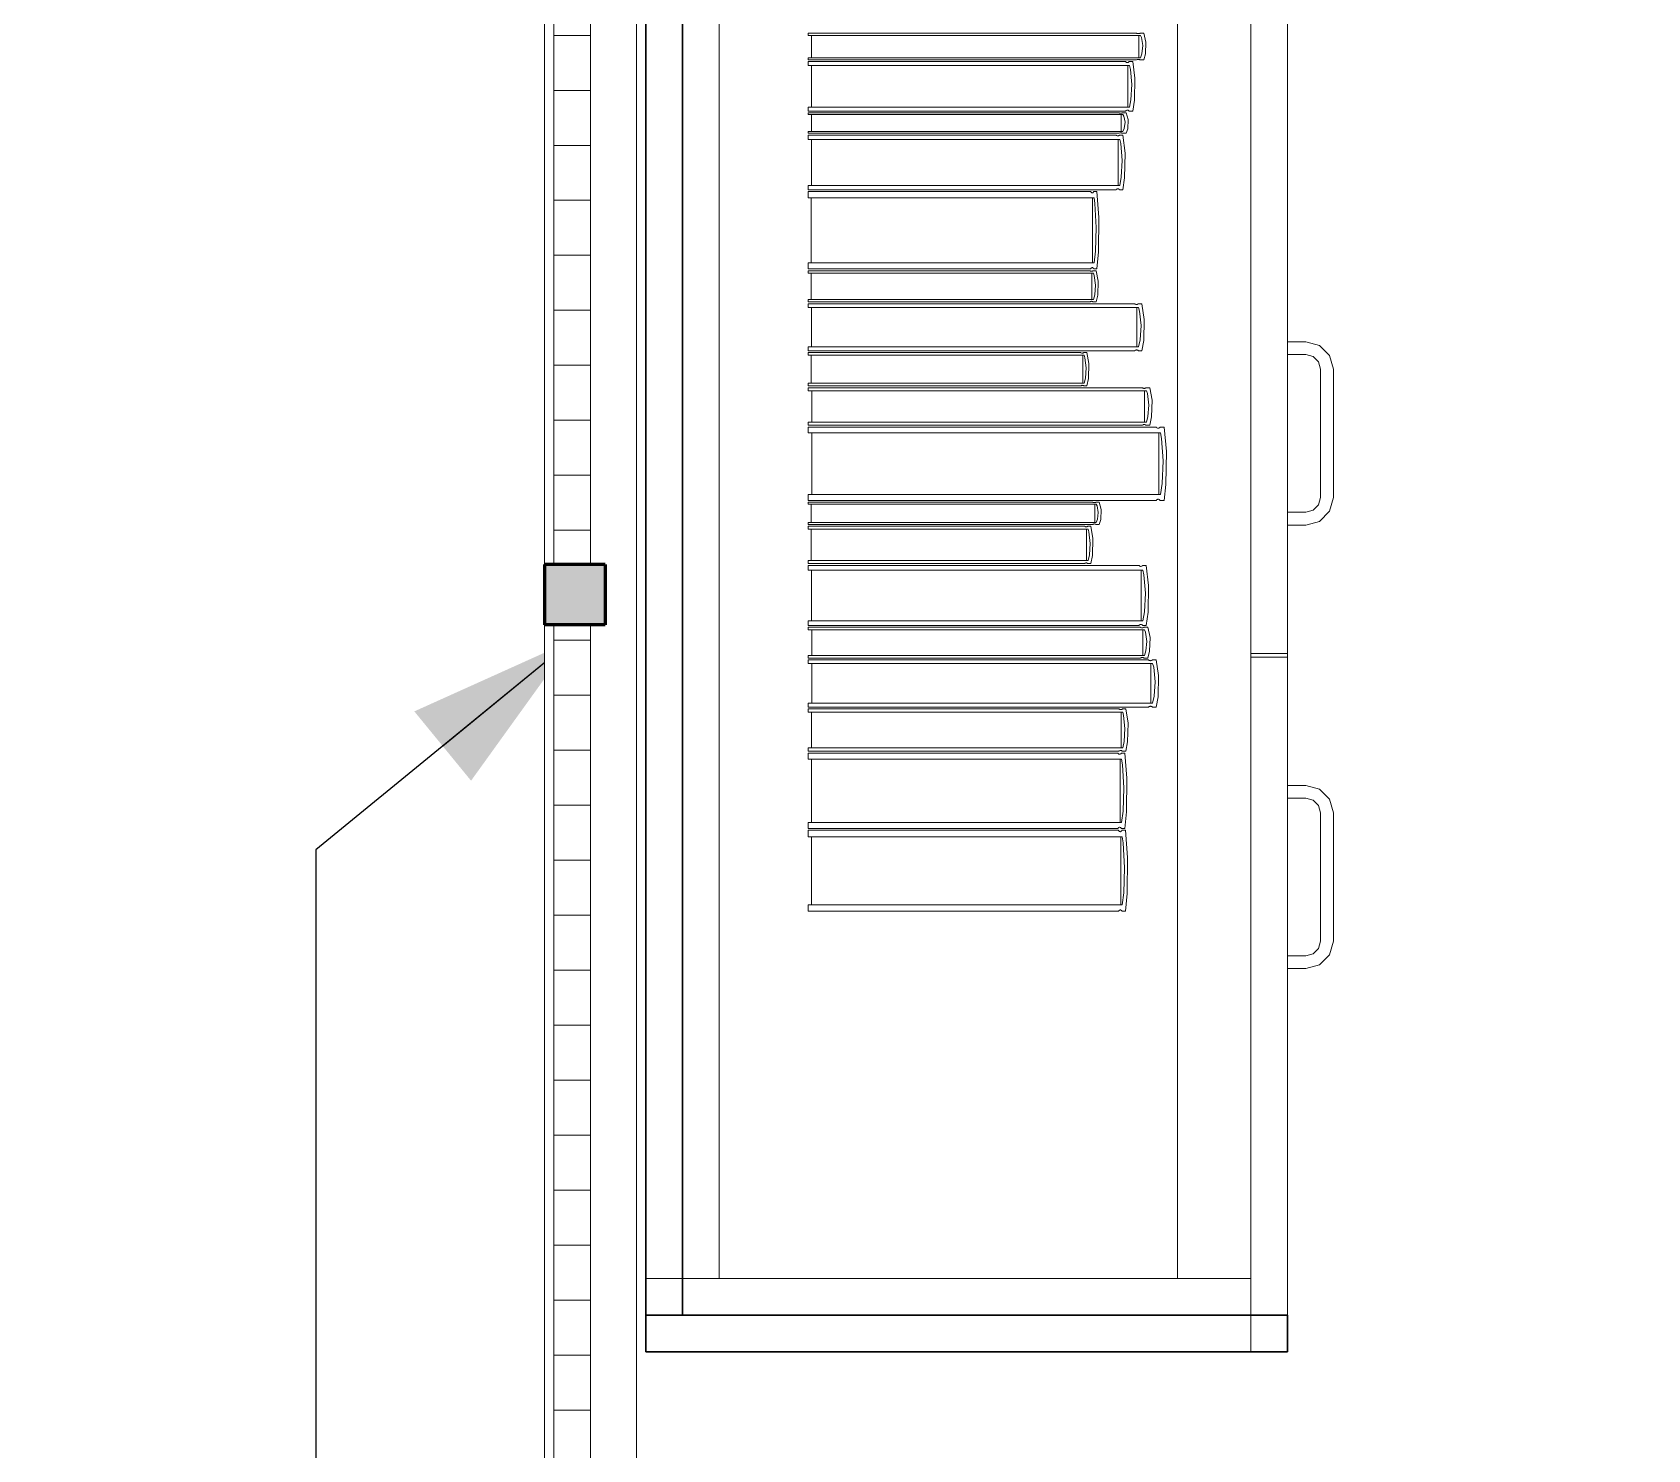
# Model space of a CAD drawing. Header units: inches. Extents: x -19 to 5698, y -728 to 92.
# Drawn here: x 204.741 to 205.622, y 11.408 to 12.182 of the extents above; entities that cross this region are included whole.
import ezdxf

# ---------------------------------------------------------------- set-up
doc = ezdxf.new("R2010")
doc.units = ezdxf.units.IN
doc.header["$MEASUREMENT"] = 0
doc.set_wipeout_variables(frame=1)
doc.linetypes.add('Wipeout_Contour', pattern=[1, 0, -1])
doc.layers.get('0').update_dxf_attribs({"color": 61})
for name, color, linetype in [('02 _ ARQ _ ZON _ Espacio.3D', 7, 'Continuous'), ('Acabado - Muros', 7, 'Continuous'), ('Interior - Mobiliario', 7, 'Continuous'), ('Notas - Etiquetas', 7, 'Continuous')]:
    doc.layers.add(name, color=color, linetype=linetype)
doc.dimstyles.new('Estilo_Generado__8', dxfattribs={"dimtxt": 0.18, "dimasz": 0.0912, "dimexe": 0.18, "dimexo": 0.0625, "dimgap": 0, "dimtad": 0, "dimtih": 1, "dimtoh": 1, "dimdec": 4, "dimzin": 0, "dimdsep": 46, "dimcen": 0.09, "dimadec": 0, "dimazin": 0, "dimtfac": 1, "dimtdec": 4, "dimtmove": 0, "dimatfit": 3, "dimldrblk": 'ARROWHEAD_5', "dimfxl": 1, "dimtolj": 1, "dimtzin": 0, "dimarcsym": 0})
pattern_1 = [(0, (185.000038, 1e-08), (0, 0.03), [])]

# ---------------------------------------------------------------- blocks, each defined once
blk = doc.blocks.new('ARROWHEAD_5')
at = {"linetype": 'Continuous', "lineweight": 0}
blk.add_hatch(color=0, dxfattribs=at).paths.add_polyline_path([(-1, 0.2679), (0, 0), (-1, -0.2679)])
at = {"color": 0, "linetype": 'Continuous', "lineweight": 0}
blk.add_line((0, 0), (-1, 0), dxfattribs=at)

msp = doc.modelspace()

# ---------------------------------------------------------------- linework, layer by layer
at = {"layer": '02 _ ARQ _ ZON _ Espacio.3D', "color": 254, "linetype": 'Continuous', "lineweight": 0, "flags": 128}
for points in [[(205.01995, 6.50001), (205.01998, 18.60008), (193.32, 18.60011), (193.32, 6.50001)], [(208.57002, 16.1), (208.07002, 16.1), (208.07005, 17.35), (205.07003, 17.35), (205.07003, 6.44999), (207.52276, 6.45028), (207.52276, 7.7), (207.75276, 7.7), (208.07002, 7.7), (208.07002, 8.1), (208.57002, 8.1), (208.57002, 7.2), (207.66614, 7.2), (207.66614, 6.45), (212.11981, 6.45001), (212.11981, 7.7005), (212.11981, 17.34979), (208.97001, 17.34979), (208.97001, 16.90009), (208.57002, 16.9)]]:
    msp.add_lwpolyline(points, close=True, dxfattribs=at)
at = {"layer": 'Interior - Mobiliario', "color": 175, "linetype": 'Continuous', "lineweight": 13}
for p, q in [((205.09514, 12.94184), (205.09514, 11.48184)), ((205.40514, 11.48184), (205.40514, 12.94184)), ((205.11514, 11.50184), (205.11514, 12.92184)), ((205.36514, 12.92184), (205.36514, 11.50184)), ((205.40514, 11.50184), (205.40514, 12.92184)), ((205.40514, 12.20184), (205.40514, 11.84284)), ((205.42514, 12.20184), (205.42514, 11.84284)), ((205.34271, 12.18119), (205.16379, 12.18119)), ((205.16379, 12.18119), (205.16379, 12.18003)), ((205.16379, 12.18003), (205.34489, 12.18003)), ((205.16562, 12.18003), (205.16562, 12.16784)), ((205.34281, 12.18114), (205.34271, 12.18119)), ((205.34304, 12.18105), (205.34281, 12.18114)), ((205.34329, 12.18099), (205.34304, 12.18105)), ((205.34356, 12.18095), (205.34329, 12.18099)), ((205.34383, 12.18095), (205.34356, 12.18095)), ((205.34409, 12.18098), (205.34383, 12.18095)), ((205.34398, 12.16784), (205.34398, 12.18003)), ((205.34435, 12.18103), (205.34409, 12.18098)), ((205.34458, 12.18112), (205.34435, 12.18103)), ((205.34474, 12.18119), (205.34458, 12.18112)), ((205.34672, 12.18119), (205.34474, 12.18119)), ((205.34489, 12.18003), (205.34544, 12.17893)), ((205.34544, 12.17893), (205.3462, 12.17448)), ((205.34795, 12.17635), (205.34672, 12.18119)), ((205.34772, 12.16986), (205.34795, 12.17635)), ((205.34489, 12.16784), (205.16379, 12.16784)), ((205.16379, 12.16784), (205.16379, 12.16667)), ((205.16379, 12.16667), (205.34271, 12.16667)), ((205.34271, 12.16667), (205.34286, 12.16675)), ((205.34286, 12.16675), (205.3431, 12.16683)), ((205.3431, 12.16683), (205.34335, 12.16689)), ((205.34335, 12.16689), (205.34362, 12.16692)), ((205.34362, 12.16692), (205.34389, 12.16691)), ((205.34389, 12.16691), (205.34415, 12.16688)), ((205.34415, 12.16688), (205.3444, 12.16682)), ((205.3444, 12.16682), (205.34463, 12.16673)), ((205.34463, 12.16673), (205.34474, 12.16667)), ((205.34474, 12.16667), (205.34672, 12.16667)), ((205.34574, 12.17001), (205.34489, 12.16784)), ((205.3462, 12.17448), (205.34574, 12.17001)), ((205.34672, 12.16667), (205.34772, 12.16986)), ((205.33683, 12.16567), (205.16379, 12.16567)), ((205.16379, 12.16567), (205.16379, 12.16352)), ((205.16379, 12.16352), (205.33895, 12.16352)), ((205.33806, 12.16352), (205.16556, 12.16352)), ((205.16556, 12.16352), (205.16556, 12.1409)), ((205.33693, 12.16557), (205.33683, 12.16567)), ((205.33715, 12.16541), (205.33693, 12.16557)), ((205.3374, 12.16529), (205.33715, 12.16541)), ((205.33765, 12.16523), (205.3374, 12.16529)), ((205.33791, 12.16522), (205.33765, 12.16523)), ((205.33817, 12.16527), (205.33791, 12.16522)), ((205.33806, 12.1409), (205.33806, 12.16352)), ((205.33842, 12.16538), (205.33817, 12.16527)), ((205.33865, 12.16553), (205.33842, 12.16538)), ((205.33879, 12.16567), (205.33865, 12.16553)), ((205.34071, 12.16567), (205.33879, 12.16567)), ((205.33895, 12.16352), (205.33947, 12.16148)), ((205.33947, 12.16148), (205.34021, 12.15322)), ((205.3419, 12.15669), (205.34071, 12.16567)), ((205.34021, 12.15322), (205.33976, 12.14493)), ((205.34168, 12.14465), (205.3419, 12.15669)), ((205.33895, 12.1409), (205.16379, 12.1409)), ((205.16379, 12.1409), (205.16379, 12.13875)), ((205.16556, 12.1409), (205.33806, 12.1409)), ((205.33976, 12.14493), (205.33895, 12.1409)), ((205.34071, 12.13875), (205.34168, 12.14465)), ((205.16379, 12.13875), (205.33683, 12.13875)), ((205.33326, 12.13775), (205.16379, 12.13775)), ((205.16379, 12.13775), (205.16379, 12.13686)), ((205.16379, 12.13686), (205.33533, 12.13686)), ((205.16553, 12.13686), (205.16553, 12.12752)), ((205.33336, 12.1377), (205.33326, 12.13775)), ((205.33358, 12.13764), (205.33336, 12.1377)), ((205.33382, 12.13759), (205.33358, 12.13764)), ((205.33407, 12.13756), (205.33382, 12.13759)), ((205.33432, 12.13756), (205.33407, 12.13756)), ((205.33457, 12.13758), (205.33432, 12.13756)), ((205.33447, 12.12752), (205.33447, 12.13686)), ((205.33482, 12.13762), (205.33457, 12.13758)), ((205.33504, 12.13769), (205.33482, 12.13762)), ((205.33518, 12.13775), (205.33504, 12.13769)), ((205.33707, 12.13775), (205.33518, 12.13775)), ((205.33533, 12.13686), (205.33585, 12.13601)), ((205.33585, 12.13601), (205.33657, 12.13261)), ((205.33657, 12.13261), (205.33613, 12.12919)), ((205.33683, 12.13875), (205.33698, 12.13889)), ((205.33698, 12.13889), (205.33721, 12.13904)), ((205.33823, 12.13404), (205.33707, 12.13775)), ((205.33721, 12.13904), (205.33745, 12.13915)), ((205.33745, 12.13915), (205.33771, 12.1392)), ((205.33771, 12.1392), (205.33797, 12.13919)), ((205.33797, 12.13919), (205.33823, 12.13913)), ((205.33801, 12.12907), (205.33823, 12.13404)), ((205.33823, 12.13913), (205.33847, 12.13901)), ((205.33847, 12.13901), (205.33869, 12.13885)), ((205.33869, 12.13885), (205.33879, 12.13875)), ((205.33879, 12.13875), (205.34071, 12.13875)), ((205.33533, 12.12752), (205.16379, 12.12752)), ((205.16379, 12.12752), (205.16379, 12.12663)), ((205.16379, 12.12663), (205.33326, 12.12663)), ((205.33163, 12.12563), (205.16379, 12.12563)), ((205.16379, 12.12563), (205.16379, 12.12324)), ((205.16379, 12.12324), (205.33368, 12.12324)), ((205.16551, 12.12324), (205.16551, 12.09818)), ((205.33172, 12.12552), (205.33163, 12.12563)), ((205.33194, 12.12533), (205.33172, 12.12552)), ((205.33217, 12.12521), (205.33194, 12.12533)), ((205.33242, 12.12514), (205.33217, 12.12521)), ((205.33268, 12.12513), (205.33242, 12.12514)), ((205.33292, 12.12519), (205.33268, 12.12513)), ((205.33282, 12.09818), (205.33282, 12.12324)), ((205.33316, 12.1253), (205.33292, 12.12519)), ((205.33339, 12.12547), (205.33316, 12.1253)), ((205.33326, 12.12663), (205.33341, 12.12669)), ((205.33353, 12.12563), (205.33339, 12.12547)), ((205.33341, 12.12669), (205.33363, 12.12675)), ((205.33539, 12.12563), (205.33353, 12.12563)), ((205.33363, 12.12675), (205.33387, 12.1268)), ((205.33368, 12.12324), (205.33419, 12.12098)), ((205.33387, 12.1268), (205.33412, 12.12682)), ((205.33412, 12.12682), (205.33438, 12.12681)), ((205.33438, 12.12681), (205.33463, 12.12679)), ((205.33463, 12.12679), (205.33487, 12.12674)), ((205.33487, 12.12674), (205.33509, 12.12667)), ((205.33509, 12.12667), (205.33518, 12.12663)), ((205.33518, 12.12663), (205.33707, 12.12663)), ((205.33613, 12.12919), (205.33533, 12.12752)), ((205.33654, 12.11568), (205.33539, 12.12563)), ((205.33707, 12.12663), (205.33801, 12.12907)), ((205.33419, 12.12098), (205.3349, 12.11183)), ((205.33633, 12.10234), (205.33654, 12.11568)), ((205.3349, 12.11183), (205.33446, 12.10265)), ((205.33368, 12.09818), (205.16379, 12.09818)), ((205.16379, 12.09818), (205.16379, 12.0958)), ((205.16379, 12.0958), (205.33163, 12.0958)), ((205.33163, 12.0958), (205.33177, 12.09596)), ((205.33177, 12.09596), (205.33199, 12.09613)), ((205.33199, 12.09613), (205.33223, 12.09624)), ((205.33223, 12.09624), (205.33248, 12.0963)), ((205.33248, 12.0963), (205.33273, 12.09629)), ((205.33273, 12.09629), (205.33298, 12.09622)), ((205.33298, 12.09622), (205.33321, 12.09609)), ((205.33321, 12.09609), (205.33343, 12.09591)), ((205.33343, 12.09591), (205.33353, 12.0958)), ((205.33353, 12.0958), (205.33539, 12.0958)), ((205.33446, 12.10265), (205.33368, 12.09818)), ((205.33539, 12.0958), (205.33633, 12.10234)), ((205.31778, 12.0948), (205.16379, 12.0948)), ((205.16379, 12.0948), (205.16379, 12.09142)), ((205.16379, 12.09142), (205.31966, 12.09142)), ((205.16537, 12.09142), (205.16537, 12.05598)), ((205.31787, 12.09463), (205.31778, 12.0948)), ((205.31806, 12.09438), (205.31787, 12.09463)), ((205.31828, 12.0942), (205.31806, 12.09438)), ((205.31851, 12.0941), (205.31828, 12.0942)), ((205.31874, 12.09409), (205.31851, 12.0941)), ((205.31897, 12.09417), (205.31874, 12.09409)), ((205.31887, 12.05598), (205.31887, 12.09142)), ((205.31919, 12.09433), (205.31897, 12.09417)), ((205.31939, 12.09457), (205.31919, 12.09433)), ((205.31952, 12.0948), (205.31939, 12.09457)), ((205.32123, 12.0948), (205.31952, 12.0948)), ((205.31966, 12.09142), (205.32013, 12.08822)), ((205.32013, 12.08822), (205.32078, 12.07528)), ((205.32229, 12.08073), (205.32123, 12.0948)), ((205.3221, 12.06186), (205.32229, 12.08073)), ((205.32078, 12.07528), (205.32038, 12.0623)), ((205.32038, 12.0623), (205.31966, 12.05598)), ((205.32123, 12.0526), (205.3221, 12.06186)), ((205.31966, 12.05598), (205.16379, 12.05598)), ((205.16379, 12.05598), (205.16379, 12.0526)), ((205.16379, 12.0526), (205.31778, 12.0526)), ((205.3174, 12.0516), (205.16379, 12.0516)), ((205.16379, 12.0516), (205.16379, 12.05024)), ((205.31749, 12.05154), (205.3174, 12.0516)), ((205.31769, 12.05143), (205.31749, 12.05154)), ((205.3179, 12.05136), (205.31769, 12.05143)), ((205.31778, 12.0526), (205.31791, 12.05283)), ((205.31791, 12.05283), (205.31811, 12.05307)), ((205.31811, 12.05307), (205.31833, 12.05323)), ((205.31833, 12.05323), (205.31856, 12.05331)), ((205.31856, 12.05331), (205.31879, 12.0533)), ((205.31881, 12.05142), (205.31859, 12.05135)), ((205.31879, 12.0533), (205.31902, 12.0532)), ((205.31901, 12.05151), (205.31881, 12.05142)), ((205.31914, 12.0516), (205.31901, 12.05151)), ((205.31902, 12.0532), (205.31924, 12.05302)), ((205.32085, 12.0516), (205.31914, 12.0516)), ((205.31924, 12.05302), (205.31944, 12.05277)), ((205.31944, 12.05277), (205.31952, 12.0526)), ((205.31952, 12.0526), (205.32123, 12.0526)), ((205.3219, 12.04594), (205.32085, 12.0516)), ((205.16379, 12.05024), (205.31928, 12.05024)), ((205.16537, 12.05024), (205.16537, 12.03598)), ((205.31813, 12.05132), (205.3179, 12.05136)), ((205.31836, 12.05132), (205.31813, 12.05132)), ((205.31859, 12.05135), (205.31836, 12.05132)), ((205.31849, 12.03598), (205.31849, 12.05024)), ((205.31928, 12.05024), (205.31974, 12.04896)), ((205.31974, 12.04896), (205.3204, 12.04375)), ((205.3204, 12.04375), (205.32, 12.03852)), ((205.32171, 12.03835), (205.3219, 12.04594)), ((205.31928, 12.03598), (205.16379, 12.03598)), ((205.16379, 12.03598), (205.16379, 12.03462)), ((205.16379, 12.03462), (205.3174, 12.03462)), ((205.3174, 12.03462), (205.31753, 12.03471)), ((205.31753, 12.03471), (205.31773, 12.03481)), ((205.31773, 12.03481), (205.31795, 12.03487)), ((205.31795, 12.03487), (205.31818, 12.03491)), ((205.31818, 12.03491), (205.31841, 12.0349)), ((205.31841, 12.0349), (205.31864, 12.03486)), ((205.31864, 12.03486), (205.31885, 12.03479)), ((205.31885, 12.03479), (205.31905, 12.03469)), ((205.31905, 12.03469), (205.31914, 12.03462)), ((205.31914, 12.03462), (205.32085, 12.03462)), ((205.32, 12.03852), (205.31928, 12.03598)), ((205.32085, 12.03462), (205.32171, 12.03835)), ((205.34179, 12.03362), (205.16379, 12.03362)), ((205.16379, 12.03362), (205.16379, 12.03157)), ((205.16379, 12.03157), (205.34396, 12.03157)), ((205.16561, 12.03157), (205.16561, 12.01002)), ((205.34189, 12.03352), (205.34179, 12.03362)), ((205.34212, 12.03337), (205.34189, 12.03352)), ((205.34237, 12.03326), (205.34212, 12.03337)), ((205.34263, 12.0332), (205.34237, 12.03326)), ((205.3429, 12.03319), (205.34263, 12.0332)), ((205.34316, 12.03324), (205.3429, 12.03319)), ((205.34305, 12.01002), (205.34305, 12.03157)), ((205.34342, 12.03334), (205.34316, 12.03324)), ((205.34365, 12.03348), (205.34342, 12.03334)), ((205.3438, 12.03362), (205.34365, 12.03348)), ((205.34578, 12.03362), (205.3438, 12.03362)), ((205.34396, 12.03157), (205.3445, 12.02962)), ((205.3445, 12.02962), (205.34526, 12.02176)), ((205.347, 12.02507), (205.34578, 12.03362)), ((205.34678, 12.01359), (205.347, 12.02507)), ((205.34526, 12.02176), (205.3448, 12.01386)), ((205.34396, 12.01002), (205.16379, 12.01002)), ((205.16379, 12.01002), (205.16379, 12.00797)), ((205.16379, 12.00797), (205.34179, 12.00797)), ((205.34179, 12.00797), (205.34194, 12.00811)), ((205.34194, 12.00811), (205.34217, 12.00825)), ((205.34217, 12.00825), (205.34243, 12.00835)), ((205.34243, 12.00835), (205.34269, 12.0084)), ((205.34269, 12.0084), (205.34296, 12.00839)), ((205.34296, 12.00839), (205.34322, 12.00833)), ((205.34322, 12.00833), (205.34347, 12.00822)), ((205.34347, 12.00822), (205.3437, 12.00807)), ((205.3437, 12.00807), (205.3438, 12.00797)), ((205.3438, 12.00797), (205.34578, 12.00797)), ((205.3448, 12.01386), (205.34396, 12.01002)), ((205.34578, 12.00797), (205.34678, 12.01359)), ((205.43514, 12.01284), (205.42514, 12.01284)), ((205.42514, 12.01284), (205.42514, 12.00584)), ((205.44264, 12.01083), (205.43514, 12.01284)), ((205.44813, 12.00534), (205.44264, 12.01083)), ((205.31241, 12.00697), (205.16379, 12.00697)), ((205.16379, 12.00697), (205.16379, 12.00551)), ((205.16379, 12.00551), (205.31423, 12.00551)), ((205.16531, 12.00551), (205.16531, 11.99023)), ((205.3125, 12.0069), (205.31241, 12.00697)), ((205.31269, 12.00679), (205.3125, 12.0069)), ((205.3129, 12.00671), (205.31269, 12.00679)), ((205.31312, 12.00667), (205.3129, 12.00671)), ((205.31334, 12.00666), (205.31312, 12.00667)), ((205.31356, 12.0067), (205.31334, 12.00666)), ((205.31347, 11.99023), (205.31347, 12.00551)), ((205.31377, 12.00677), (205.31356, 12.0067)), ((205.31397, 12.00687), (205.31377, 12.00677)), ((205.3141, 12.00697), (205.31397, 12.00687)), ((205.31575, 12.00697), (205.3141, 12.00697)), ((205.31423, 12.00551), (205.31468, 12.00413)), ((205.31468, 12.00413), (205.31531, 11.99856)), ((205.31531, 11.99856), (205.31493, 11.99296)), ((205.31677, 12.0009), (205.31575, 12.00697)), ((205.31658, 11.99277), (205.31677, 12.0009)), ((205.42514, 12.00584), (205.43514, 12.00584)), ((205.43514, 12.00584), (205.43914, 12.00477)), ((205.43914, 12.00477), (205.44207, 12.00184)), ((205.44207, 12.00184), (205.44314, 11.99784)), ((205.45014, 11.99784), (205.44813, 12.00534)), ((205.31423, 11.99023), (205.16379, 11.99023)), ((205.16379, 11.99023), (205.16379, 11.98877)), ((205.31493, 11.99296), (205.31423, 11.99023)), ((205.31575, 11.98877), (205.31658, 11.99277)), ((205.44314, 11.99784), (205.44314, 11.92784)), ((205.45014, 11.92784), (205.45014, 11.99784)), ((205.16379, 11.98877), (205.31241, 11.98877)), ((205.34595, 11.98777), (205.16379, 11.98777)), ((205.16379, 11.98777), (205.16379, 11.98614)), ((205.16379, 11.98614), (205.34817, 11.98614)), ((205.16566, 11.98614), (205.16566, 11.96896)), ((205.31241, 11.98877), (205.31254, 11.98887)), ((205.31254, 11.98887), (205.31273, 11.98898)), ((205.31273, 11.98898), (205.31294, 11.98905)), ((205.31294, 11.98905), (205.31317, 11.98908)), ((205.31317, 11.98908), (205.31339, 11.98907)), ((205.31339, 11.98907), (205.31361, 11.98903)), ((205.31361, 11.98903), (205.31382, 11.98896)), ((205.31382, 11.98896), (205.31401, 11.98885)), ((205.31401, 11.98885), (205.3141, 11.98877)), ((205.3141, 11.98877), (205.31575, 11.98877)), ((205.34605, 11.9877), (205.34595, 11.98777)), ((205.34629, 11.98757), (205.34605, 11.9877)), ((205.34654, 11.98748), (205.34629, 11.98757)), ((205.34681, 11.98744), (205.34654, 11.98748)), ((205.34709, 11.98743), (205.34681, 11.98744)), ((205.34736, 11.98747), (205.34709, 11.98743)), ((205.34724, 11.96896), (205.34724, 11.98614)), ((205.34762, 11.98755), (205.34736, 11.98747)), ((205.34786, 11.98767), (205.34762, 11.98755)), ((205.34801, 11.98777), (205.34786, 11.98767)), ((205.35003, 11.98777), (205.34801, 11.98777)), ((205.34817, 11.98614), (205.34872, 11.98459)), ((205.34872, 11.98459), (205.3495, 11.97832)), ((205.35129, 11.98096), (205.35003, 11.98777)), ((205.35105, 11.97181), (205.35129, 11.98096)), ((205.3495, 11.97832), (205.34903, 11.97202)), ((205.34817, 11.96896), (205.16379, 11.96896)), ((205.16379, 11.96896), (205.16379, 11.96733)), ((205.16379, 11.96733), (205.34595, 11.96733)), ((205.35355, 11.96633), (205.16379, 11.96633)), ((205.16379, 11.96633), (205.16379, 11.96312)), ((205.34595, 11.96733), (205.3461, 11.96743)), ((205.3461, 11.96743), (205.34634, 11.96755)), ((205.34634, 11.96755), (205.3466, 11.96763)), ((205.3466, 11.96763), (205.34687, 11.96767)), ((205.34687, 11.96767), (205.34715, 11.96766)), ((205.34715, 11.96766), (205.34742, 11.96762)), ((205.34742, 11.96762), (205.34767, 11.96753)), ((205.34767, 11.96753), (205.34791, 11.9674)), ((205.34791, 11.9674), (205.34801, 11.96733)), ((205.34801, 11.96733), (205.35003, 11.96733)), ((205.34903, 11.97202), (205.34817, 11.96896)), ((205.35003, 11.96733), (205.35105, 11.97181)), ((205.35365, 11.96617), (205.35355, 11.96633)), ((205.3539, 11.96593), (205.35365, 11.96617)), ((205.35417, 11.96576), (205.3539, 11.96593)), ((205.35445, 11.96567), (205.35417, 11.96576)), ((205.35473, 11.96566), (205.35445, 11.96567)), ((205.35501, 11.96573), (205.35473, 11.96566)), ((205.35529, 11.96588), (205.35501, 11.96573)), ((205.35554, 11.96611), (205.35529, 11.96588)), ((205.3557, 11.96633), (205.35554, 11.96611)), ((205.3578, 11.96633), (205.3557, 11.96633)), ((205.35911, 11.95297), (205.3578, 11.96633)), ((205.16379, 11.96312), (205.35586, 11.96312)), ((205.16573, 11.96312), (205.16573, 11.92948)), ((205.35489, 11.92948), (205.35489, 11.96312)), ((205.35586, 11.96312), (205.35644, 11.96008)), ((205.35644, 11.96008), (205.35725, 11.9478)), ((205.35725, 11.9478), (205.35676, 11.93547)), ((205.35887, 11.93506), (205.35911, 11.95297)), ((205.35586, 11.92948), (205.16379, 11.92948)), ((205.16379, 11.92948), (205.16379, 11.92627)), ((205.35676, 11.93547), (205.35586, 11.92948)), ((205.3578, 11.92627), (205.35887, 11.93506)), ((205.16379, 11.92627), (205.35355, 11.92627)), ((205.31894, 11.92527), (205.16379, 11.92527)), ((205.16379, 11.92527), (205.16379, 11.92431)), ((205.16379, 11.92431), (205.32083, 11.92431)), ((205.16538, 11.92431), (205.16538, 11.9142)), ((205.31903, 11.92523), (205.31894, 11.92527)), ((205.31923, 11.92515), (205.31903, 11.92523)), ((205.31945, 11.9251), (205.31923, 11.92515)), ((205.31967, 11.92507), (205.31945, 11.9251)), ((205.31991, 11.92507), (205.31967, 11.92507)), ((205.32014, 11.92509), (205.31991, 11.92507)), ((205.32004, 11.9142), (205.32004, 11.92431)), ((205.32036, 11.92514), (205.32014, 11.92509)), ((205.32057, 11.92521), (205.32036, 11.92514)), ((205.3207, 11.92527), (205.32057, 11.92521)), ((205.32242, 11.92527), (205.3207, 11.92527)), ((205.32083, 11.92431), (205.3213, 11.9234)), ((205.3213, 11.9234), (205.32197, 11.9197)), ((205.32197, 11.9197), (205.32156, 11.916)), ((205.32349, 11.92126), (205.32242, 11.92527)), ((205.32329, 11.91587), (205.32349, 11.92126)), ((205.35355, 11.92627), (205.35371, 11.92649)), ((205.35371, 11.92649), (205.35396, 11.92672)), ((205.35396, 11.92672), (205.35423, 11.92687)), ((205.35423, 11.92687), (205.35451, 11.92694)), ((205.35451, 11.92694), (205.3548, 11.92693)), ((205.3548, 11.92693), (205.35508, 11.92684)), ((205.35508, 11.92684), (205.35534, 11.92667)), ((205.35534, 11.92667), (205.35559, 11.92643)), ((205.35559, 11.92643), (205.3557, 11.92627)), ((205.3557, 11.92627), (205.3578, 11.92627)), ((205.42514, 11.91984), (205.42514, 11.91284)), ((205.43514, 11.91984), (205.42514, 11.91984)), ((205.43914, 11.92091), (205.43514, 11.91984)), ((205.44207, 11.92384), (205.43914, 11.92091)), ((205.44314, 11.92784), (205.44207, 11.92384)), ((205.44264, 11.91485), (205.44813, 11.92034)), ((205.44813, 11.92034), (205.45014, 11.92784)), ((205.32083, 11.9142), (205.16379, 11.9142)), ((205.16379, 11.9142), (205.16379, 11.91323)), ((205.16379, 11.91323), (205.31894, 11.91323)), ((205.31453, 11.91223), (205.16379, 11.91223)), ((205.16379, 11.91223), (205.16379, 11.9106)), ((205.16379, 11.9106), (205.31637, 11.9106)), ((205.16534, 11.9106), (205.16534, 11.89348)), ((205.31461, 11.91215), (205.31453, 11.91223)), ((205.31481, 11.91203), (205.31461, 11.91215)), ((205.31502, 11.91194), (205.31481, 11.91203)), ((205.31524, 11.9119), (205.31502, 11.91194)), ((205.31547, 11.91189), (205.31524, 11.9119)), ((205.31569, 11.91193), (205.31547, 11.91189)), ((205.3156, 11.89348), (205.3156, 11.9106)), ((205.31591, 11.91201), (205.31569, 11.91193)), ((205.31611, 11.91212), (205.31591, 11.91201)), ((205.31623, 11.91223), (205.31611, 11.91212)), ((205.31791, 11.91223), (205.31623, 11.91223)), ((205.31637, 11.9106), (205.31682, 11.90906)), ((205.31894, 11.90544), (205.31791, 11.91223)), ((205.31894, 11.91323), (205.31907, 11.9133)), ((205.31907, 11.9133), (205.31927, 11.91337)), ((205.31927, 11.91337), (205.3195, 11.91341)), ((205.3195, 11.91341), (205.31973, 11.91343)), ((205.31973, 11.91343), (205.31996, 11.91343)), ((205.31996, 11.91343), (205.32019, 11.9134)), ((205.32019, 11.9134), (205.32041, 11.91335)), ((205.32041, 11.91335), (205.32061, 11.91328)), ((205.32061, 11.91328), (205.3207, 11.91323)), ((205.3207, 11.91323), (205.32242, 11.91323)), ((205.32156, 11.916), (205.32083, 11.9142)), ((205.32242, 11.91323), (205.32329, 11.91587)), ((205.42514, 11.91284), (205.43514, 11.91284)), ((205.43514, 11.91284), (205.44264, 11.91485)), ((205.31682, 11.90906), (205.31747, 11.90281)), ((205.31747, 11.90281), (205.31708, 11.89654)), ((205.31875, 11.89632), (205.31894, 11.90544)), ((205.31637, 11.89348), (205.16379, 11.89348)), ((205.16379, 11.89348), (205.16379, 11.89185)), ((205.31708, 11.89654), (205.31637, 11.89348)), ((205.31791, 11.89185), (205.31875, 11.89632)), ((205.16379, 11.89185), (205.31453, 11.89185)), ((205.34409, 11.89085), (205.16379, 11.89085)), ((205.16379, 11.89085), (205.16379, 11.88823)), ((205.16379, 11.88823), (205.34629, 11.88823)), ((205.16564, 11.88823), (205.16564, 11.86068)), ((205.31453, 11.89185), (205.31465, 11.89196)), ((205.31465, 11.89196), (205.31485, 11.89208)), ((205.31485, 11.89208), (205.31507, 11.89216)), ((205.31507, 11.89216), (205.31529, 11.8922)), ((205.31529, 11.8922), (205.31552, 11.89219)), ((205.31552, 11.89219), (205.31574, 11.89214)), ((205.31574, 11.89214), (205.31595, 11.89206)), ((205.31595, 11.89206), (205.31615, 11.89193)), ((205.31615, 11.89193), (205.31623, 11.89185)), ((205.31623, 11.89185), (205.31791, 11.89185)), ((205.34419, 11.89073), (205.34409, 11.89085)), ((205.34442, 11.89053), (205.34419, 11.89073)), ((205.34468, 11.89039), (205.34442, 11.89053)), ((205.34494, 11.89031), (205.34468, 11.89039)), ((205.34522, 11.89031), (205.34494, 11.89031)), ((205.34548, 11.89037), (205.34522, 11.89031)), ((205.34537, 11.86068), (205.34537, 11.88823)), ((205.34574, 11.89049), (205.34548, 11.89037)), ((205.34598, 11.89068), (205.34574, 11.89049)), ((205.34613, 11.89085), (205.34598, 11.89068)), ((205.34814, 11.89085), (205.34613, 11.89085)), ((205.34629, 11.88823), (205.34684, 11.88574)), ((205.34684, 11.88574), (205.34761, 11.87569)), ((205.34937, 11.87992), (205.34814, 11.89085)), ((205.34761, 11.87569), (205.34714, 11.86559)), ((205.34914, 11.86525), (205.34937, 11.87992)), ((205.34629, 11.86068), (205.16379, 11.86068)), ((205.16379, 11.86068), (205.16379, 11.85806)), ((205.16379, 11.85806), (205.34409, 11.85806)), ((205.34409, 11.85806), (205.34424, 11.85823)), ((205.34424, 11.85823), (205.34448, 11.85842)), ((205.34448, 11.85842), (205.34474, 11.85854)), ((205.34474, 11.85854), (205.345, 11.8586)), ((205.345, 11.8586), (205.34528, 11.8586)), ((205.34528, 11.8586), (205.34554, 11.85852)), ((205.34554, 11.85852), (205.3458, 11.85838)), ((205.3458, 11.85838), (205.34603, 11.85818)), ((205.34603, 11.85818), (205.34613, 11.85806)), ((205.34613, 11.85806), (205.34814, 11.85806)), ((205.34714, 11.86559), (205.34629, 11.86068)), ((205.34814, 11.85806), (205.34914, 11.86525)), ((205.34489, 11.85706), (205.16379, 11.85706)), ((205.16379, 11.85706), (205.16379, 11.85571)), ((205.16379, 11.85571), (205.3471, 11.85571)), ((205.16565, 11.85571), (205.16565, 11.84163)), ((205.34499, 11.85699), (205.34489, 11.85706)), ((205.34522, 11.85689), (205.34499, 11.85699)), ((205.34548, 11.85682), (205.34522, 11.85689)), ((205.34575, 11.85678), (205.34548, 11.85682)), ((205.34602, 11.85678), (205.34575, 11.85678)), ((205.34629, 11.85681), (205.34602, 11.85678)), ((205.34617, 11.84163), (205.34617, 11.85571)), ((205.34655, 11.85687), (205.34629, 11.85681)), ((205.34679, 11.85697), (205.34655, 11.85687)), ((205.34694, 11.85706), (205.34679, 11.85697)), ((205.34895, 11.85706), (205.34694, 11.85706)), ((205.3471, 11.85571), (205.34765, 11.85444)), ((205.34765, 11.85444), (205.34842, 11.8493)), ((205.34842, 11.8493), (205.34795, 11.84414)), ((205.35019, 11.85147), (205.34895, 11.85706)), ((205.34996, 11.84397), (205.35019, 11.85147)), ((205.3471, 11.84163), (205.16379, 11.84163)), ((205.16379, 11.84163), (205.16379, 11.84029)), ((205.16379, 11.84029), (205.34489, 11.84029)), ((205.34489, 11.84029), (205.34504, 11.84038)), ((205.34504, 11.84038), (205.34528, 11.84048)), ((205.34528, 11.84048), (205.34554, 11.84054)), ((205.34554, 11.84054), (205.34581, 11.84057)), ((205.34581, 11.84057), (205.34608, 11.84057)), ((205.34608, 11.84057), (205.34635, 11.84053)), ((205.34635, 11.84053), (205.3466, 11.84046)), ((205.3466, 11.84046), (205.34684, 11.84036)), ((205.34684, 11.84036), (205.34694, 11.84029)), ((205.34694, 11.84029), (205.34895, 11.84029)), ((205.34795, 11.84414), (205.3471, 11.84163)), ((205.34895, 11.84029), (205.34996, 11.84397)), ((205.42514, 11.84284), (205.40514, 11.84284)), ((205.42514, 11.84084), (205.40514, 11.84084)), ((205.34933, 11.83929), (205.16379, 11.83929)), ((205.16379, 11.83929), (205.16379, 11.83723)), ((205.16379, 11.83723), (205.3516, 11.83723)), ((205.16569, 11.83723), (205.16569, 11.81561)), ((205.34944, 11.83919), (205.34933, 11.83929)), ((205.34967, 11.83903), (205.34944, 11.83919)), ((205.34994, 11.83893), (205.34967, 11.83903)), ((205.35021, 11.83887), (205.34994, 11.83893)), ((205.35049, 11.83886), (205.35021, 11.83887)), ((205.35077, 11.83891), (205.35049, 11.83886)), ((205.35065, 11.81561), (205.35065, 11.83723)), ((205.35103, 11.83901), (205.35077, 11.83891)), ((205.35127, 11.83915), (205.35103, 11.83901)), ((205.35143, 11.83929), (205.35127, 11.83915)), ((205.35349, 11.83929), (205.35143, 11.83929)), ((205.3516, 11.83723), (205.35216, 11.83528)), ((205.35216, 11.83528), (205.35295, 11.82739)), ((205.35477, 11.83071), (205.35349, 11.83929)), ((205.35295, 11.82739), (205.35247, 11.81946)), ((205.35453, 11.81919), (205.35477, 11.83071)), ((205.3516, 11.81561), (205.16379, 11.81561)), ((205.16379, 11.81561), (205.16379, 11.81355)), ((205.34933, 11.81355), (205.34949, 11.81369)), ((205.34949, 11.81369), (205.34973, 11.81383)), ((205.34973, 11.81383), (205.35, 11.81393)), ((205.35, 11.81393), (205.35027, 11.81398)), ((205.35027, 11.81398), (205.35055, 11.81397)), ((205.35055, 11.81397), (205.35083, 11.81391)), ((205.35083, 11.81391), (205.35109, 11.81381)), ((205.35109, 11.81381), (205.35133, 11.81365)), ((205.35133, 11.81365), (205.35143, 11.81355)), ((205.35247, 11.81946), (205.3516, 11.81561)), ((205.35349, 11.81355), (205.35453, 11.81919)), ((205.16379, 11.81355), (205.34933, 11.81355)), ((205.3332, 11.81255), (205.16379, 11.81255)), ((205.16379, 11.81255), (205.16379, 11.8107)), ((205.16379, 11.8107), (205.33527, 11.8107)), ((205.16553, 11.8107), (205.16553, 11.7913)), ((205.3333, 11.81246), (205.3332, 11.81255)), ((205.33351, 11.81232), (205.3333, 11.81246)), ((205.33375, 11.81222), (205.33351, 11.81232)), ((205.334, 11.81217), (205.33375, 11.81222)), ((205.33426, 11.81216), (205.334, 11.81217)), ((205.33451, 11.81221), (205.33426, 11.81216)), ((205.3344, 11.7913), (205.3344, 11.8107)), ((205.33475, 11.81229), (205.33451, 11.81221)), ((205.33498, 11.81243), (205.33475, 11.81229)), ((205.33512, 11.81255), (205.33498, 11.81243)), ((205.337, 11.81255), (205.33512, 11.81255)), ((205.33527, 11.8107), (205.33578, 11.80895)), ((205.33578, 11.80895), (205.33651, 11.80187)), ((205.33816, 11.80485), (205.337, 11.81255)), ((205.33795, 11.79452), (205.33816, 11.80485)), ((205.35143, 11.81355), (205.35349, 11.81355)), ((205.33651, 11.80187), (205.33606, 11.79476)), ((205.33527, 11.7913), (205.16379, 11.7913)), ((205.16379, 11.7913), (205.16379, 11.78946)), ((205.16379, 11.78946), (205.3332, 11.78946)), ((205.33262, 11.78846), (205.16379, 11.78846)), ((205.16379, 11.78846), (205.16379, 11.78516)), ((205.33272, 11.7883), (205.33262, 11.78846)), ((205.33294, 11.78805), (205.33272, 11.7883)), ((205.33318, 11.78787), (205.33294, 11.78805)), ((205.33342, 11.78778), (205.33318, 11.78787)), ((205.3332, 11.78946), (205.33334, 11.78958)), ((205.33334, 11.78958), (205.33357, 11.78971)), ((205.33368, 11.78777), (205.33342, 11.78778)), ((205.33357, 11.78971), (205.33381, 11.7898)), ((205.33393, 11.78784), (205.33368, 11.78777)), ((205.33381, 11.7898), (205.33406, 11.78984)), ((205.33417, 11.788), (205.33393, 11.78784)), ((205.33406, 11.78984), (205.33431, 11.78984)), ((205.33439, 11.78824), (205.33417, 11.788)), ((205.33431, 11.78984), (205.33456, 11.78978)), ((205.33454, 11.78846), (205.33439, 11.78824)), ((205.33641, 11.78846), (205.33454, 11.78846)), ((205.33456, 11.78978), (205.3348, 11.78969)), ((205.3348, 11.78969), (205.33502, 11.78955)), ((205.33502, 11.78955), (205.33512, 11.78946)), ((205.33512, 11.78946), (205.337, 11.78946)), ((205.33606, 11.79476), (205.33527, 11.7913)), ((205.33757, 11.77473), (205.33641, 11.78846)), ((205.337, 11.78946), (205.33795, 11.79452)), ((205.16379, 11.78516), (205.33469, 11.78516)), ((205.16552, 11.78516), (205.16552, 11.75059)), ((205.33382, 11.75059), (205.33382, 11.78516)), ((205.33469, 11.78516), (205.3352, 11.78204)), ((205.3352, 11.78204), (205.33592, 11.76942)), ((205.33736, 11.75633), (205.33757, 11.77473)), ((205.42514, 11.77084), (205.43514, 11.77084)), ((205.42514, 11.76384), (205.42514, 11.77084)), ((205.43514, 11.77084), (205.44264, 11.76883)), ((205.33592, 11.76942), (205.33548, 11.75676)), ((205.43514, 11.76384), (205.42514, 11.76384)), ((205.43914, 11.76277), (205.43514, 11.76384)), ((205.44207, 11.75984), (205.43914, 11.76277)), ((205.44264, 11.76883), (205.44813, 11.76334)), ((205.44813, 11.76334), (205.45014, 11.75584)), ((205.33548, 11.75676), (205.33469, 11.75059)), ((205.33641, 11.7473), (205.33736, 11.75633)), ((205.44314, 11.75584), (205.44207, 11.75984)), ((205.44314, 11.68584), (205.44314, 11.75584)), ((205.45014, 11.75584), (205.45014, 11.68584)), ((205.33469, 11.75059), (205.16379, 11.75059)), ((205.16379, 11.75059), (205.16379, 11.7473)), ((205.16379, 11.7473), (205.33262, 11.7473)), ((205.33296, 11.7463), (205.16379, 11.7463)), ((205.16379, 11.7463), (205.16379, 11.74276)), ((205.33262, 11.7473), (205.33277, 11.74752)), ((205.33277, 11.74752), (205.33299, 11.74775)), ((205.33306, 11.74613), (205.33296, 11.7463)), ((205.33299, 11.74775), (205.33323, 11.74791)), ((205.33328, 11.74586), (205.33306, 11.74613)), ((205.33323, 11.74791), (205.33348, 11.74799)), ((205.33352, 11.74567), (205.33328, 11.74586)), ((205.33348, 11.74799), (205.33374, 11.74798)), ((205.33377, 11.74557), (205.33352, 11.74567)), ((205.33374, 11.74798), (205.33398, 11.74788)), ((205.33402, 11.74556), (205.33377, 11.74557)), ((205.33398, 11.74788), (205.33422, 11.74771)), ((205.33427, 11.74564), (205.33402, 11.74556)), ((205.33422, 11.74771), (205.33444, 11.74746)), ((205.33451, 11.74581), (205.33427, 11.74564)), ((205.33444, 11.74746), (205.33454, 11.7473)), ((205.33474, 11.74606), (205.33451, 11.74581)), ((205.33454, 11.7473), (205.33641, 11.7473)), ((205.33488, 11.7463), (205.33474, 11.74606)), ((205.33676, 11.7463), (205.33488, 11.7463)), ((205.33792, 11.73156), (205.33676, 11.7463)), ((205.16379, 11.74276), (205.33503, 11.74276)), ((205.16552, 11.74276), (205.16552, 11.70565)), ((205.33417, 11.70565), (205.33417, 11.74276)), ((205.33503, 11.74276), (205.33554, 11.73941)), ((205.33554, 11.73941), (205.33626, 11.72587)), ((205.33626, 11.72587), (205.33582, 11.71227)), ((205.33771, 11.7118), (205.33792, 11.73156)), ((205.33582, 11.71227), (205.33503, 11.70565)), ((205.33676, 11.70211), (205.33771, 11.7118)), ((205.33503, 11.70565), (205.16379, 11.70565)), ((205.16379, 11.70565), (205.16379, 11.70211)), ((205.16379, 11.70211), (205.33296, 11.70211)), ((205.33296, 11.70211), (205.33311, 11.70235)), ((205.33311, 11.70235), (205.33333, 11.7026)), ((205.33333, 11.7026), (205.33357, 11.70277)), ((205.33357, 11.70277), (205.33382, 11.70285)), ((205.33382, 11.70285), (205.33408, 11.70284)), ((205.33408, 11.70284), (205.33433, 11.70274)), ((205.33433, 11.70274), (205.33456, 11.70255)), ((205.33456, 11.70255), (205.33478, 11.70229)), ((205.33478, 11.70229), (205.33488, 11.70211)), ((205.33488, 11.70211), (205.33676, 11.70211)), ((205.43914, 11.67891), (205.44207, 11.68184)), ((205.44207, 11.68184), (205.44314, 11.68584)), ((205.45014, 11.68584), (205.44813, 11.67834)), ((205.42514, 11.67784), (205.43514, 11.67784)), ((205.42514, 11.67084), (205.42514, 11.67784)), ((205.43514, 11.67784), (205.43914, 11.67891)), ((205.44264, 11.67285), (205.43514, 11.67084)), ((205.44813, 11.67834), (205.44264, 11.67285)), ((205.43514, 11.67084), (205.42514, 11.67084)), ((205.11514, 11.50184), (205.36514, 11.50184)), ((205.36514, 11.50184), (205.40514, 11.50184)), ((205.09514, 11.48184), (205.40514, 11.48184))]:
    msp.add_line(p, q, dxfattribs=at)

# ---------------------------------------------------------------- leaders
at = {"layer": 'Notas - Etiquetas', "color": 144, "linetype": 'Continuous', "lineweight": 13, "annotation_type": 0, "has_hookline": 1, "hookline_direction": 1, "text_width": 1.94817, "horizontal_direction": (0, 1, 0)}
msp.add_leader([(205.03503, 11.85), (204.89521, 11.73569), (204.89521, 9.58586)], dimstyle='Estilo_Generado__8', dxfattribs=at)

# ---------------------------------------------------------------- next in the draw order: wipeouts: each hides what was drawn before it
at = {"color": 254, "linetype": 'Wipeout_Contour', "lineweight": 0, "ltscale": 9768.961707}
msp.add_wipeout([(205.02003, 14.02487), (205.02003, 11.89136), (205.05303, 11.89136), (205.05303, 11.87487), (205.07003, 11.87487), (205.07003, 14.02487)], dxfattribs=at).dxf.layer = 'Acabado - Muros'
at = {"color": 254, "linetype": 'Wipeout_Contour', "lineweight": 0, "ltscale": 6512.996727}
msp.add_wipeout([(205.09514, 11.48184), (205.09514, 12.94184), (205.07514, 12.94184), (205.07514, 11.48184)], dxfattribs=at).dxf.layer = 'Interior - Mobiliario'

# ---------------------------------------------------------------- next in the draw order: linework, layer by layer
at = {"layer": 'Acabado - Muros', "color": 251, "linetype": 'Continuous', "lineweight": 13, "flags": 128}
msp.add_lwpolyline([(205.02003, 11.89136), (205.02003, 14.02487)], dxfattribs=at)
at = {"layer": 'Interior - Mobiliario', "color": 175, "linetype": 'Continuous', "lineweight": 30}
for p, q in [((205.07514, 12.94184), (205.07514, 11.48184)), ((205.09514, 12.94184), (205.09514, 11.48184)), ((205.09514, 11.48184), (205.07514, 11.48184))]:
    msp.add_line(p, q, dxfattribs=at)
at = {"layer": 'Interior - Mobiliario', "color": 175, "linetype": 'Continuous', "lineweight": 13}
for p, q in [((205.07514, 12.94184), (205.07514, 11.48184)), ((205.09514, 11.48184), (205.09514, 12.94184)), ((205.07514, 12.92184), (205.07514, 11.50184)), ((205.07514, 11.50184), (205.11514, 11.50184)), ((205.07514, 11.48184), (205.09514, 11.48184))]:
    msp.add_line(p, q, dxfattribs=at)

# ---------------------------------------------------------------- next in the draw order: wipeouts: each hides what was drawn before it
at = {"color": 254, "linetype": 'Wipeout_Contour', "lineweight": 0, "ltscale": 6512.820095}
msp.add_wipeout([(205.02503, 14.02487), (205.02503, 11.89136), (205.04503, 11.89136), (205.04503, 14.02487)], dxfattribs=at).dxf.layer = 'Acabado - Muros'
at = {"color": 254, "linetype": 'Wipeout_Contour', "lineweight": 0, "ltscale": 9768.91293}
msp.add_wipeout([(205.02003, 11.85836), (205.02003, 9.72486), (205.07003, 9.72486), (205.07003, 11.87487), (205.05303, 11.87487), (205.05303, 11.85836)], dxfattribs=at).dxf.layer = 'Acabado - Muros'

# ---------------------------------------------------------------- next in the draw order: hatches: boundary and pattern name
at = {"layer": 'Acabado - Muros', "linetype": 'Continuous', "lineweight": 0}
h = msp.add_hatch(dxfattribs=at)
h.set_pattern_fill('CONTRACHAPADO_0002', color=254, style=0, pattern_type=2)
h.set_pattern_definition(pattern_1)
h.paths.add_polyline_path([(205.02503, 14.02487), (205.02503, 11.89136), (205.04503, 11.89136), (205.04503, 14.02487)])

# ---------------------------------------------------------------- next in the draw order: linework, layer by layer
at = {"layer": 'Acabado - Muros', "color": 7, "linetype": 'Continuous', "lineweight": 60}
for p, q in [((205.02003, 11.89136), (205.02003, 11.85836)), ((205.05303, 11.89136), (205.02003, 11.89136)), ((205.05303, 11.89136), (205.05303, 11.85836))]:
    msp.add_line(p, q, dxfattribs=at)
at = {"layer": 'Acabado - Muros', "color": 7, "linetype": 'Continuous', "lineweight": 13, "flags": 128}
msp.add_lwpolyline([(205.02503, 14.02487), (205.04503, 14.02487), (205.04503, 11.89136), (205.02503, 11.89136)], close=True, dxfattribs=at)
at = {"layer": 'Acabado - Muros', "color": 251, "linetype": 'Continuous', "lineweight": 13, "flags": 128}
for points in [[(205.07003, 9.72486), (205.07003, 11.87487), (205.07003, 14.02487)], [(205.02003, 9.72486), (205.02003, 11.85836)]]:
    msp.add_lwpolyline(points, dxfattribs=at)

# ---------------------------------------------------------------- next in the draw order: wipeouts: each hides what was drawn before it
at = {"color": 254, "linetype": 'Wipeout_Contour', "lineweight": 0, "ltscale": 6512.756897}
msp.add_wipeout([(205.02503, 11.85836), (205.02503, 9.72486), (205.04503, 9.72486), (205.04503, 11.85836)], dxfattribs=at).dxf.layer = 'Acabado - Muros'
at = {"color": 254, "linetype": 'Wipeout_Contour', "lineweight": 0, "ltscale": 6513.634534}
msp.add_wipeout([(205.42514, 11.46184), (205.42514, 11.48184), (205.07514, 11.48184), (205.07514, 11.46184)], dxfattribs=at).dxf.layer = 'Interior - Mobiliario'

# ---------------------------------------------------------------- next in the draw order: hatches: boundary and pattern name
at = {"layer": 'Acabado - Muros', "linetype": 'Continuous', "lineweight": 0}
msp.add_hatch(color=254, dxfattribs=at).paths.add_polyline_path([(205.05303, 11.89136), (205.02003, 11.89136), (205.02003, 11.85836), (205.05303, 11.85836)])
h = msp.add_hatch(dxfattribs=at)
h.set_pattern_fill('CONTRACHAPADO_0002', color=254, style=0, pattern_type=2)
h.set_pattern_definition(pattern_1)
h.paths.add_polyline_path([(205.02503, 11.85836), (205.02503, 9.72486), (205.04503, 9.72486), (205.04503, 11.85836)])

# ---------------------------------------------------------------- next in the draw order: linework, layer by layer
at = {"layer": 'Acabado - Muros', "color": 7, "linetype": 'Continuous', "lineweight": 60}
msp.add_line((205.05303, 11.85836), (205.02003, 11.85836), dxfattribs=at)
at = {"layer": 'Acabado - Muros', "color": 7, "linetype": 'Continuous', "lineweight": 13, "flags": 128}
msp.add_lwpolyline([(205.02503, 11.85836), (205.04503, 11.85836), (205.04503, 9.72486), (205.02503, 9.72486)], close=True, dxfattribs=at)
at = {"layer": 'Interior - Mobiliario', "color": 175, "linetype": 'Continuous', "lineweight": 13}
for p, q in [((205.07514, 11.46184), (205.07514, 12.96184)), ((205.42514, 12.96184), (205.42514, 11.46184)), ((205.07514, 12.94184), (205.07514, 11.48184)), ((205.09514, 12.94184), (205.09514, 11.48184)), ((205.09514, 12.94184), (205.09514, 11.48184)), ((205.09514, 12.94184), (205.09514, 11.48184)), ((205.40514, 11.48184), (205.40514, 12.94184)), ((205.40514, 11.48184), (205.40514, 12.94184)), ((205.42514, 11.48184), (205.42514, 12.94184)), ((205.42514, 11.48184), (205.42514, 12.94184)), ((205.40514, 11.48184), (205.40514, 11.84084)), ((205.42514, 11.48184), (205.42514, 11.84084)), ((205.07514, 11.50184), (205.07514, 11.46184)), ((205.40514, 11.46184), (205.40514, 11.50184)), ((205.07514, 11.48184), (205.07514, 11.46184)), ((205.42514, 11.48184), (205.07514, 11.48184)), ((205.07514, 11.48184), (205.42514, 11.48184)), ((205.09514, 11.48184), (205.42514, 11.48184)), ((205.09514, 11.48184), (205.40514, 11.48184)), ((205.09514, 11.48184), (205.40514, 11.48184)), ((205.42514, 11.48184), (205.40514, 11.48184)), ((205.42514, 11.46184), (205.42514, 11.48184)), ((205.07514, 11.46184), (205.42514, 11.46184)), ((205.07514, 11.46184), (205.40514, 11.46184)), ((205.42514, 11.46184), (205.07514, 11.46184))]:
    msp.add_line(p, q, dxfattribs=at)
at = {"layer": 'Interior - Mobiliario', "color": 175, "linetype": 'Continuous', "lineweight": 30}
for p, q in [((205.42514, 11.48184), (205.07514, 11.48184)), ((205.07514, 11.48184), (205.07514, 11.46184)), ((205.42514, 11.48184), (205.42514, 11.46184)), ((205.42514, 11.46184), (205.07514, 11.46184))]:
    msp.add_line(p, q, dxfattribs=at)

doc.saveas('drawing.dxf')
